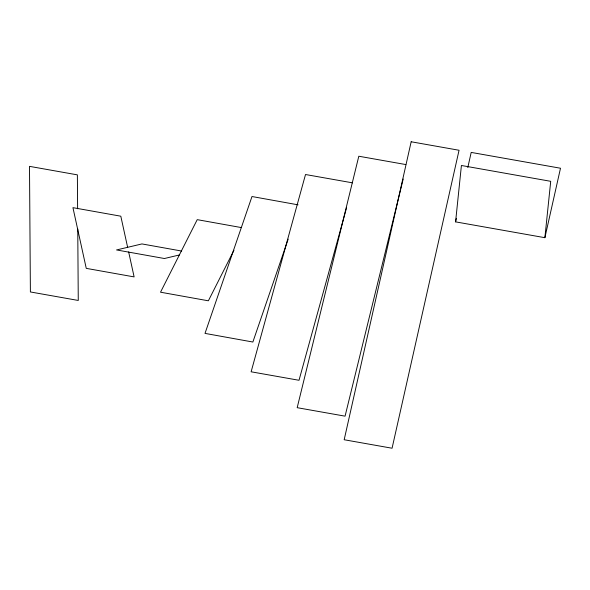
<?xml version="1.0" encoding="UTF-8"?>
<svg xmlns="http://www.w3.org/2000/svg" width="590" height="590" viewBox="0 0 590 590"><rect width="100%" height="100%" fill="white"/><g stroke="black" fill="none" stroke-linecap="round" stroke-linejoin="round"><path stroke-width="0.89" d="M455.583 221.869L461.41 165.488L550.713 181.314L544.887 237.689L455.583 221.869L456.387 218.307M467.796 167.545L471.196 152.412L560.5 168.231L544.887 237.689M403.191 179.036L345.069 416.164L297.183 407.683L358.808 156.232L405.795 164.558M346.544 207.879L299.012 380.285L251.126 371.796L305.517 174.515L352.503 182.841M288.178 239.149L252.867 342.03L205.01 333.394L251.989 196.522L298.038 204.826M233.95 250.263L208.373 300.804L160.517 292.205L197.23 219.65L241.48 227.6M179.286 254.991L164.411 258.516L116.555 249.946L141.932 243.928L181.661 251.045M127.661 247.446L120.81 216.198L72.939 207.658L86.258 268.362L134.122 276.902L128.642 251.908M77.615 208.779L77.371 174.861L29.5 166.351L30.392 291.954L78.264 300.457L77.755 228.95M411.164 141.77L344.177 439.742L392.07 448.23L459.05 150.258L411.164 141.77"/></g></svg>
